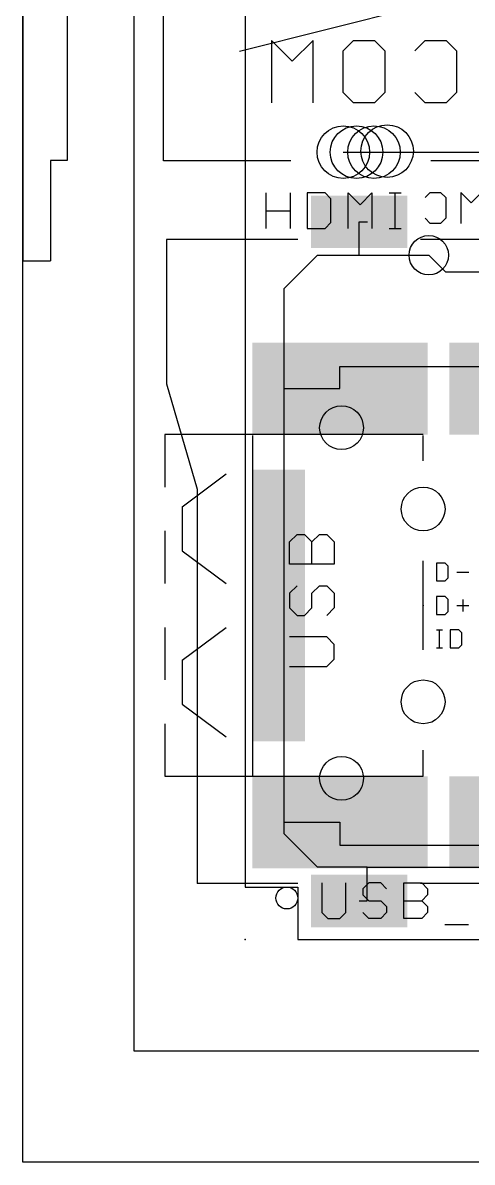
# Model space of a CAD drawing. Extents: x -61 to 136, y 23 to 123.
# Drawn here: x 26.67 to 36.93, y 38.23 to 64.23 of the extents above; entities that cross this region are included whole.
import ezdxf

# ---------------------------------------------------------------- set-up
doc = ezdxf.new("R2010")
doc.units = 0
for name, color, linetype in [('1', 14, 'CONTINUOUS'), ('16', 134, 'CONTINUOUS'), ('17', 94, 'CONTINUOUS'), ('18', 94, 'CONTINUOUS'), ('2', 251, 'CONTINUOUS'), ('20', 251, 'CONTINUOUS'), ('21', 251, 'CONTINUOUS'), ('22', 54, 'CONTINUOUS'), ('23', 251, 'CONTINUOUS'), ('25', 251, 'CONTINUOUS'), ('26', 54, 'CONTINUOUS'), ('41', 14, 'CONTINUOUS')]:
    doc.layers.add(name, color=color, linetype=linetype)

# ---------------------------------------------------------------- blocks, each defined once
blk = doc.blocks.new('ROUNDP')
blk.add_circle((0, 0), 0.5)
blk = doc.blocks.new('RECT')
blk.add_solid([(-0.5, -0.5), (0.5, -0.5), (-0.5, 0.5), (0.5, 0.5)])
blk = doc.blocks.new('ROUNDV')
blk.add_circle((0, 0), 0.5)

msp = doc.modelspace()

# ---------------------------------------------------------------- linework, layer by layer
at = {"layer": '1'}
for p, q in [((29.21, 105.537), (29.21, 40.767)), ((33.991, 61.28), (37.338, 61.28)), ((35.941, 58.928), (36.322, 58.547)), ((36.322, 58.547), (40.64, 58.547)), ((33.914, 55.885), (33.914, 56.388)), ((33.914, 56.388), (38.164, 56.388)), ((32.639, 55.885), (33.914, 55.885)), ((32.639, 45.985), (32.639, 55.885)), ((32.639, 45.985), (33.914, 45.985)), ((33.914, 45.985), (33.914, 45.466)), ((33.914, 45.466), (38.164, 45.466)), ((29.21, 40.767), (94.488, 40.767))]:
    msp.add_line(p, q, dxfattribs=at)
at = {"layer": '16'}
for p, q in [((33.991, 61.28), (39.841, 61.28)), ((34.35, 59.6905), (34.5435, 59.6905)), ((34.35, 58.928), (34.35, 59.6905)), ((32.639, 58.166), (33.401, 58.928)), ((33.401, 58.928), (34.35, 58.928)), ((34.35, 58.928), (35.941, 58.928)), ((32.639, 45.72), (32.639, 58.166)), ((33.401, 44.958), (32.639, 45.72)), ((34.5385, 44.958), (33.401, 44.958)), ((34.5385, 44.1905), (34.5385, 44.958)), ((34.5385, 44.958), (42.926, 44.958)), ((34.35, 44.1905), (34.5385, 44.1905))]:
    msp.add_line(p, q, dxfattribs=at)
at = {"layer": '2'}
for p, q in [((26.67, 38.227), (26.67, 108.077)), ((94.488, 38.227), (26.67, 38.227))]:
    msp.add_line(p, q, dxfattribs=at)
at = {"layer": '20'}
for p, q in [((31.75, 101.717), (31.75, 44.507)), ((31.75, 44.507), (32.95, 44.507)), ((32.95, 44.507), (32.95, 43.307)), ((32.95, 43.307), (49.98, 43.307))]:
    msp.add_line(p, q, dxfattribs=at)
for centre, radius in [((33.95, 54.9905), 0.5), ((35.814, 53.135), 0.5), ((35.814, 48.735), 0.5), ((33.95, 46.9905), 0.5), ((32.7, 44.257), 0.25)]:
    msp.add_circle(centre, radius, dxfattribs=at)
at = {"layer": '21'}
for p, q in [((26.67, 78.359), (26.67, 58.801)), ((27.686, 76.073), (27.686, 61.087)), ((29.881, 61.08), (29.881, 76.08)), ((35.621, 64.58), (31.621, 63.58)), ((27.305, 61.087), (27.305, 58.801)), ((27.686, 61.087), (27.305, 61.087)), ((32.791, 61.08), (29.881, 61.08)), ((38.141, 61.08), (35.991, 61.08)), ((26.67, 58.801), (27.305, 58.801)), ((29.914, 54.835), (29.914, 53.635)), ((35.814, 54.835), (29.914, 54.835)), ((31.914, 54.81), (31.914, 47.035)), ((35.814, 54.237), (35.814, 54.81)), ((30.314, 53.185), (31.314, 53.935)), ((30.314, 53.185), (30.314, 52.185)), ((29.914, 52.635), (29.914, 51.435)), ((32.7651, 52.3852), (32.9346, 52.5547)), ((32.9346, 52.5547), (33.1041, 52.5547)), ((33.1041, 52.5547), (33.2736, 52.3852)), ((33.2736, 52.3852), (33.443, 52.5547)), ((33.443, 52.5547), (33.6125, 52.5547)), ((33.6125, 52.5547), (33.782, 52.3852)), ((32.7651, 51.8768), (32.7651, 52.3852)), ((33.2736, 51.8768), (33.2736, 52.3852)), ((33.782, 52.3852), (33.782, 51.8768)), ((30.314, 52.185), (31.314, 51.435)), ((33.782, 51.8768), (32.7651, 51.8768)), ((35.814, 49.919), (35.814, 51.951)), ((36.1168, 51.9005), (36.1168, 51.4938)), ((36.3202, 51.9005), (36.1168, 51.9005)), ((36.388, 51.8328), (36.3202, 51.9005)), ((36.388, 51.5616), (36.388, 51.8328)), ((36.1168, 51.4938), (36.3202, 51.4938)), ((36.3202, 51.4938), (36.388, 51.5616)), ((36.5846, 51.6972), (36.8557, 51.6972)), ((32.9346, 51.3853), (32.7651, 51.2158)), ((33.2736, 51.2158), (33.443, 51.3853)), ((33.443, 51.3853), (33.6125, 51.3853)), ((33.6125, 51.3853), (33.782, 51.2158)), ((32.7651, 51.2158), (32.7651, 50.8769)), ((33.2736, 50.8769), (33.2736, 51.2158)), ((33.782, 51.2158), (33.782, 50.8769)), ((36.1168, 51.1385), (36.1168, 50.7318)), ((36.3202, 51.1385), (36.1168, 51.1385)), ((36.388, 51.0708), (36.3202, 51.1385)), ((36.388, 50.7996), (36.388, 51.0708)), ((36.7201, 51.0708), (36.7201, 50.7996)), ((32.7651, 50.8769), (32.9346, 50.7074)), ((33.1041, 50.7074), (33.2736, 50.8769)), ((33.782, 50.8769), (33.6125, 50.7074)), ((36.1168, 50.7318), (36.3202, 50.7318)), ((36.3202, 50.7318), (36.388, 50.7996)), ((36.5846, 50.9352), (36.8557, 50.9352)), ((32.9346, 50.7074), (33.1041, 50.7074)), ((29.914, 50.435), (29.914, 49.235)), ((30.314, 49.685), (31.314, 50.435)), ((33.6125, 50.2159), (32.7651, 50.2159)), ((33.782, 50.0464), (33.6125, 50.2159)), ((36.1168, 50.3765), (36.2524, 50.3765)), ((36.1846, 49.9698), (36.1846, 50.3765)), ((36.4286, 50.3765), (36.4286, 49.9698)), ((36.632, 50.3765), (36.4286, 50.3765)), ((36.6998, 50.3088), (36.632, 50.3765)), ((36.6998, 50.0376), (36.6998, 50.3088)), ((33.782, 49.7075), (33.782, 50.0464)), ((36.1168, 49.9698), (36.2524, 49.9698)), ((36.4286, 49.9698), (36.632, 49.9698)), ((36.632, 49.9698), (36.6998, 50.0376)), ((30.314, 49.685), (30.314, 48.685)), ((33.6125, 49.538), (33.782, 49.7075)), ((32.7651, 49.538), (33.6125, 49.538)), ((30.314, 48.685), (31.314, 47.935)), ((29.914, 48.235), (29.914, 47.035)), ((35.814, 47.035), (35.814, 47.633)), ((29.914, 47.035), (31.914, 47.035)), ((31.914, 47.035), (35.814, 47.035))]:
    msp.add_line(p, q, dxfattribs=at)
at = {"layer": '22'}
for p, q in [((29.95, 59.2905), (29.95, 55.9905)), ((32.95, 59.2905), (29.95, 59.2905)), ((42.95, 59.2905), (35.75, 59.2905)), ((29.95, 55.9905), (30.65, 53.5905)), ((30.65, 53.5905), (30.65, 44.5905)), ((32.95, 44.5905), (30.65, 44.5905)), ((42.95, 44.5905), (35.75, 44.5905))]:
    msp.add_line(p, q, dxfattribs=at)
at = {"layer": '23'}
for p in [(35.814, 50.935), (31.75, 43.307)]:
    msp.add_point(p, dxfattribs=at)
at = {"layer": '25'}
for p, q in [((32.2314, 59.5376), (32.2314, 60.3511)), ((32.7737, 60.3511), (32.7737, 59.5376)), ((33.1669, 60.3511), (33.1669, 59.5376)), ((33.5736, 60.3511), (33.1669, 60.3511)), ((33.7092, 60.2155), (33.5736, 60.3511)), ((34.1024, 59.5376), (34.1024, 60.3511)), ((34.1024, 60.3511), (34.3736, 60.0799)), ((34.3736, 60.0799), (34.6447, 60.3511)), ((34.6447, 60.3511), (34.6447, 59.5376)), ((35.0379, 60.3511), (35.3091, 60.3511)), ((35.1735, 59.5376), (35.1735, 60.3511)), ((33.7092, 59.6732), (33.7092, 60.2155)), ((32.2314, 59.9443), (32.7737, 59.9443)), ((33.5736, 59.5376), (33.7092, 59.6732)), ((33.1669, 59.5376), (33.5736, 59.5376)), ((35.0379, 59.5376), (35.3091, 59.5376)), ((33.5026, 44.6031), (33.5026, 43.9252)), ((34.0449, 43.9252), (34.0449, 44.6031)), ((34.5737, 44.6031), (34.4381, 44.4675)), ((34.8449, 44.6031), (34.5737, 44.6031)), ((34.9804, 44.4675), (34.8449, 44.6031)), ((35.3736, 43.7896), (35.3736, 44.6031)), ((35.3736, 44.6031), (35.7804, 44.6031)), ((35.7804, 44.6031), (35.916, 44.4675)), ((34.4381, 44.4675), (34.4381, 44.3319)), ((34.4381, 44.3319), (34.5737, 44.1963)), ((35.916, 44.3319), (35.7804, 44.1963)), ((35.916, 44.4675), (35.916, 44.3319)), ((34.5737, 44.1963), (34.8449, 44.1963)), ((34.8449, 44.1963), (34.9804, 44.0608)), ((34.9804, 44.0608), (34.9804, 43.9252)), ((35.3736, 44.1963), (35.7804, 44.1963)), ((35.7804, 44.1963), (35.916, 44.0608)), ((35.916, 44.0608), (35.916, 43.9252)), ((33.5026, 43.9252), (33.6382, 43.7896)), ((33.6382, 43.7896), (33.9093, 43.7896)), ((33.9093, 43.7896), (34.0449, 43.9252)), ((34.5737, 43.7896), (34.4381, 43.9252)), ((34.8449, 43.7896), (34.5737, 43.7896)), ((34.9804, 43.9252), (34.8449, 43.7896)), ((35.7804, 43.7896), (35.3736, 43.7896)), ((35.916, 43.9252), (35.7804, 43.7896)), ((36.3092, 43.654), (36.8515, 43.654))]:
    msp.add_line(p, q, dxfattribs=at)
at = {"layer": '26'}
for p, q in [((32.8255, 63.3569), (32.351, 63.8314)), ((32.351, 63.8314), (32.351, 62.4078)), ((33.3, 63.8314), (32.8255, 63.3569)), ((33.3, 62.4078), (33.3, 63.8314)), ((33.9881, 63.5941), (34.2254, 63.8314)), ((34.2254, 63.8314), (34.6999, 63.8314)), ((34.6999, 63.8314), (34.9372, 63.5941)), ((35.6253, 63.5941), (35.8625, 63.8314)), ((35.8625, 63.8314), (36.3371, 63.8314)), ((36.3371, 63.8314), (36.5744, 63.5941)), ((33.9881, 62.6451), (33.9881, 63.5941)), ((34.9372, 63.5941), (34.9372, 62.6451)), ((36.5744, 63.5941), (36.5744, 62.6451)), ((34.2254, 62.4078), (33.9881, 62.6451)), ((34.9372, 62.6451), (34.6999, 62.4078)), ((35.8625, 62.4078), (35.6253, 62.6451)), ((36.5744, 62.6451), (36.3371, 62.4078)), ((34.6999, 62.4078), (34.2254, 62.4078)), ((36.3371, 62.4078), (35.8625, 62.4078)), ((35.8567, 60.2451), (35.9753, 60.3637)), ((35.9753, 60.3637), (36.2126, 60.3637)), ((36.2126, 60.3637), (36.3312, 60.2451)), ((36.9125, 60.1264), (36.6752, 60.3637)), ((36.6752, 60.3637), (36.6752, 59.6519)), ((37.1498, 60.3637), (36.9125, 60.1264)), ((36.3312, 60.2451), (36.3312, 59.7705)), ((35.9753, 59.6519), (35.8567, 59.7705)), ((36.2126, 59.6519), (35.9753, 59.6519)), ((36.3312, 59.7705), (36.2126, 59.6519))]:
    msp.add_line(p, q, dxfattribs=at)

# ---------------------------------------------------------------- block references
at = {"layer": '1', "yscale": 2.1}
for p, xscale in [((33.914, 55.885), 4), ((38.164, 55.885), 3.5), ((33.914, 45.985), 4), ((38.164, 45.985), 3.5)]:
    msp.add_blockref('RECT', p, dxfattribs=dict(at, xscale=xscale))
at = {"layer": '16', "xscale": 1.2, "yscale": 2.2, "rotation": 270}
for p in [(34.35, 59.6905), (34.35, 44.1905)]:
    msp.add_blockref('RECT', p, dxfattribs=at)
at = {"layer": '17', "xscale": 1.2, "yscale": 1.2, "rotation": 270}
for p in [(34.991, 61.305), (34.991, 61.305), (34.991, 61.305), (34.991, 61.305), (34.991, 61.305), (34.991, 61.305), (34.991, 61.305), (34.991, 61.305), (33.991, 61.28), (33.991, 61.28), (33.991, 61.28), (33.991, 61.28), (33.991, 61.28), (33.991, 61.28), (33.991, 61.28), (33.991, 61.28), (34.291, 61.28), (34.291, 61.28), (34.291, 61.28), (34.291, 61.28), (34.291, 61.28), (34.291, 61.28), (34.291, 61.28), (34.291, 61.28), (34.691, 61.28), (34.691, 61.28), (34.691, 61.28), (34.691, 61.28), (34.691, 61.28), (34.691, 61.28), (34.691, 61.28), (34.691, 61.28)]:
    msp.add_blockref('ROUNDP', p, dxfattribs=at)
at = {"layer": '18', "xscale": 0.9, "yscale": 0.9}
msp.add_blockref('ROUNDV', (35.941, 58.928), dxfattribs=at)
msp.add_blockref('ROUNDV', (35.941, 58.928), dxfattribs=at)
msp.add_blockref('ROUNDV', (35.941, 58.928), dxfattribs=at)
msp.add_blockref('ROUNDV', (35.941, 58.928), dxfattribs=at)
msp.add_blockref('ROUNDV', (35.941, 58.928), dxfattribs=at)
msp.add_blockref('ROUNDV', (35.941, 58.928), dxfattribs=at)
msp.add_blockref('ROUNDV', (35.941, 58.928), dxfattribs=at)
msp.add_blockref('ROUNDV', (35.941, 58.928), dxfattribs=at)
at = {"layer": '41', "xscale": 1.2, "yscale": 6.2}
msp.add_blockref('RECT', (32.514, 50.935), dxfattribs=at)

doc.saveas('drawing.dxf')
